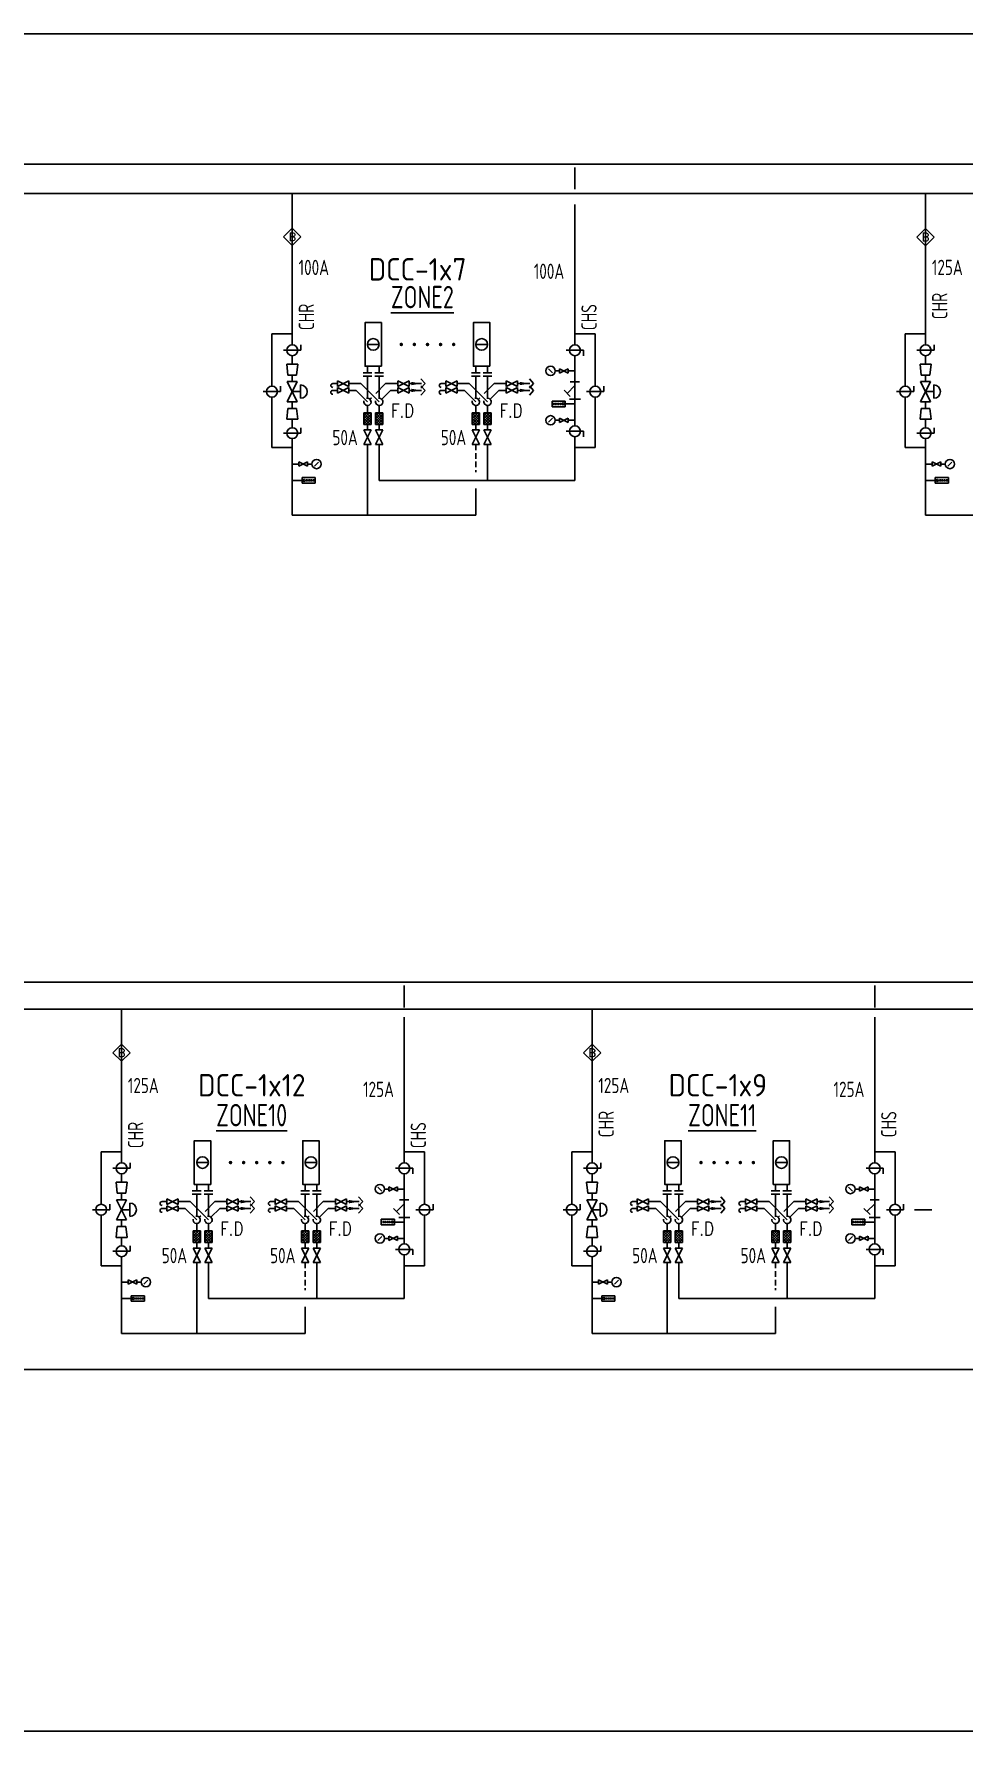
# Model space of a CAD drawing. Header units: millimetres. Extents: x 4929 to 7191, y -208 to 1486.
# Drawn here: x 5380.3 to 5587.8, y 722.6 to 1101.9 of the extents above; entities that cross this region are included whole.
import ezdxf
from ezdxf.enums import TextEntityAlignment as Align

# ---------------------------------------------------------------- set-up
doc = ezdxf.new("R2010")
doc.units = ezdxf.units.MM
doc.linetypes.add('HIDDEN', pattern=[9.525, 6.35, -3.175])
doc.linetypes.add('HIDDEN2', pattern=[0.1875, 0.125, -0.0625])
for name, color, linetype in [('0-CHR-中溫', 30, 'Continuous'), ('0-CHS-中溫', 3, 'Continuous'), ('A-DETL-01', 1, 'Continuous'), ('M-CEQPM-TEXT', 3, 'Continuous'), ('M-CPIPE-TEXT', 3, 'Continuous'), ('M-CPIPE-VAVE', 2, 'Continuous'), ('M-CWTR-PIPE', 130, 'Continuous'), ('M-HVAC-CMAH', 3, 'Continuous'), ('M-PIPE-CHWR20', 110, 'Continuous'), ('U-PCW-VALVE', 2, 'Continuous')]:
    doc.layers.add(name, color=color, linetype=linetype)
doc.styles.add('AA-TXT', font='isocp.shx', dxfattribs={"bigfont": 'chineset.shx'})
doc.styles.add('STDTEXT', font='simplex.shx', dxfattribs={"bigfont": 'china.shx'})

# ---------------------------------------------------------------- blocks, each defined once
blk = doc.blocks.new('DIM3')
blk.add_solid([(40, -6.7), (40, 6.7), (0, 0)])
blk = doc.blocks.new('DCC PIPE')
at = {"layer": 'U-PCW-VALVE'}
h = blk.add_hatch(dxfattribs=at)
h.set_pattern_fill('ANSI37', color=256, scale=2.66144, angle=90, style=0)
h.set_pattern_definition([(135, (188.80367, -130.49455), (-0.2352403, -0.2352403), []), (225, (188.80367, -130.49455), (0.2352403, -0.2352403), [])])
h.paths.add_polyline_path([(-0.67, 3.67), (-0.67, 5.8), (0.67, 5.8), (0.67, 3.67)])
h = blk.add_hatch(dxfattribs=at)
h.set_pattern_fill('ANSI37', color=256, scale=2.66144, angle=90, style=0)
h.set_pattern_definition([(135, (190.9487, -130.49455), (-0.2352403, -0.2352403), []), (225, (190.9487, -130.49455), (0.2352403, -0.2352403), [])])
h.paths.add_polyline_path([(1.48, 3.67), (1.48, 5.8), (2.81, 5.8), (2.81, 3.67)])
h = blk.add_hatch(dxfattribs=at)
h.set_pattern_fill('ANSI37', color=256, scale=2.66144, angle=90, style=0)
h.set_pattern_definition([(135, (208.65864, -130.49455), (-0.2352403, -0.2352403), []), (225, (208.65864, -130.49455), (0.2352403, -0.2352403), [])])
h.paths.add_polyline_path([(19.19, 3.67), (19.19, 5.8), (20.52, 5.8), (20.52, 3.67)])
h = blk.add_hatch(dxfattribs=at)
h.set_pattern_fill('ANSI37', color=256, scale=2.66144, angle=90, style=0)
h.set_pattern_definition([(135, (210.80367, -130.49455), (-0.2352403, -0.2352403), []), (225, (210.80367, -130.49455), (0.2352403, -0.2352403), [])])
h.paths.add_polyline_path([(21.33, 3.67), (21.33, 5.8), (22.67, 5.8), (22.67, 3.67)])
at = {"layer": '0-CHR-中溫', "ltscale": 1000}
for p, q in [((0, 12.53), (0, 8.51)), ((19.85, 12.53), (19.85, 8.51)), ((0, 7.18), (0, 5.8)), ((19.85, 7.18), (19.85, 5.8)), ((0, 3.67), (0, 2.67)), ((19.85, 3.67), (19.85, 2.67))]:
    blk.add_line(p, q, dxfattribs=at)
for centre in [(0, 7.84), (19.85, 7.84)]:
    blk.add_arc(centre, 0.667, 167.3219, 102.6781, dxfattribs=at)
at = {"layer": '0-CHS-中溫', "ltscale": 1000}
for p, q in [((2.15, 12.53), (2.15, 8.51)), ((22, 12.53), (22, 8.51)), ((2.15, 7.18), (2.15, 5.8)), ((22, 7.18), (22, 5.8)), ((2.15, 3.67), (2.15, 2.67)), ((22, 3.67), (22, 2.67))]:
    blk.add_line(p, q, dxfattribs=at)
for centre in [(2.15, 7.84), (22, 7.84)]:
    blk.add_arc(centre, 0.667, 167.3219, 102.6781, dxfattribs=at)
at = {"layer": 'M-CPIPE-VAVE'}
for p, q in [((-5.47, 11.18), (-6.35, 11.18)), ((-5.47, 9.92), (-6.35, 9.92)), ((-3.4, 11.7), (-5.47, 10.66)), ((-5.47, 11.7), (-3.4, 10.66)), ((-5.47, 11.7), (-5.47, 10.66)), ((-3.4, 10.44), (-5.47, 9.41)), ((-5.47, 10.44), (-3.4, 9.41)), ((-5.47, 10.44), (-5.47, 9.41)), ((-3.4, 10.66), (-3.4, 11.7)), ((-1.19, 11.18), (-3.4, 11.18)), ((-3.4, 9.41), (-3.4, 10.44)), ((-2.08, 9.92), (-3.4, 9.92)), ((0, 7.84), (-2.08, 9.92)), ((2.15, 7.84), (-1.19, 11.18)), ((1.53, 9.37), (3.34, 11.18)), ((2.62, 8.31), (4.23, 9.92)), ((3.34, 11.18), (5.55, 11.18)), ((4.23, 9.92), (5.55, 9.92)), ((5.55, 10.66), (5.55, 11.7)), ((7.62, 11.7), (5.55, 10.66)), ((5.55, 11.7), (7.62, 10.66)), ((5.55, 9.41), (5.55, 10.44)), ((7.62, 10.44), (5.55, 9.41)), ((5.55, 10.44), (7.62, 9.41)), ((7.62, 11.7), (7.62, 10.66)), ((9.89, 11.18), (7.62, 11.18)), ((7.62, 10.44), (7.62, 9.41)), ((9.89, 9.92), (7.62, 9.92)), ((9.81, 12.03), (10.58, 11.18)), ((9.81, 10.33), (10.58, 11.18)), ((9.81, 10.77), (10.58, 9.92)), ((9.81, 9.07), (10.58, 9.92)), ((14.38, 11.18), (13.5, 11.18)), ((14.38, 9.92), (13.5, 9.92)), ((16.45, 11.7), (14.38, 10.66)), ((14.38, 11.7), (16.45, 10.66)), ((14.38, 11.7), (14.38, 10.66)), ((16.45, 10.44), (14.38, 9.41)), ((14.38, 10.44), (16.45, 9.41)), ((14.38, 10.44), (14.38, 9.41)), ((16.45, 10.66), (16.45, 11.7)), ((18.66, 11.18), (16.45, 11.18)), ((16.45, 9.41), (16.45, 10.44)), ((17.77, 9.92), (16.45, 9.92)), ((19.85, 7.84), (17.77, 9.92)), ((22, 7.84), (18.66, 11.18)), ((21.38, 9.37), (23.19, 11.18)), ((22.47, 8.31), (24.08, 9.92)), ((23.19, 11.18), (25.4, 11.18)), ((24.08, 9.92), (25.4, 9.92)), ((25.4, 10.66), (25.4, 11.7)), ((27.47, 11.7), (25.4, 10.66)), ((25.4, 11.7), (27.47, 10.66)), ((25.4, 9.41), (25.4, 10.44)), ((27.47, 10.44), (25.4, 9.41)), ((25.4, 10.44), (27.47, 9.41)), ((27.47, 11.7), (27.47, 10.66)), ((29.74, 11.18), (27.47, 11.18)), ((27.47, 10.44), (27.47, 9.41)), ((29.74, 9.92), (27.47, 9.92)), ((29.67, 12.03), (30.44, 11.18)), ((29.67, 10.33), (30.44, 11.18)), ((29.67, 10.77), (30.44, 9.92)), ((29.67, 9.07), (30.44, 9.92)), ((0.47, 8.31), (0.74, 8.58)), ((20.33, 8.31), (20.59, 8.58))]:
    blk.add_line(p, q, dxfattribs=at)
for centre in [(-6.35, 10.83), (-6.35, 9.57), (13.5, 10.83), (13.5, 9.57)]:
    blk.add_arc(centre, 0.35, 90, 270, dxfattribs=at)
at = {"layer": 'M-CWTR-PIPE'}
for p, q in [((0.18, 18.35), (1.96, 18.35)), ((20.04, 18.35), (21.82, 18.35)), ((-0.8, 13.17), (0.8, 13.17)), ((0, 14.35), (0, 13.17)), ((2.95, 13.17), (1.35, 13.17)), ((2.15, 14.35), (2.15, 13.17)), ((19.05, 13.17), (20.65, 13.17)), ((19.85, 14.35), (19.85, 13.17)), ((22.8, 13.17), (21.2, 13.17)), ((22, 14.35), (22, 13.17))]:
    blk.add_line(p, q, dxfattribs=at)
for points in [[(2.57, 14.35), (2.57, 22.35), (-0.43, 22.35), (-0.43, 14.35)], [(22.43, 14.35), (22.43, 22.35), (19.43, 22.35), (19.43, 14.35)]]:
    blk.add_lwpolyline(points, close=True, dxfattribs=at)
for centre in [(1.07, 18.35), (20.93, 18.35)]:
    blk.add_circle(centre, 1.07, dxfattribs=at)
at = {"layer": 'M-HVAC-CMAH', "const_width": 0.32}
for points in [[(6.36, 18.34, 1), (6.04, 18.34, 1)], [(8.76, 18.34, 1), (8.44, 18.34, 1)], [(11.16, 18.34, 1), (10.84, 18.34, 1)], [(13.56, 18.34, 1), (13.24, 18.34, 1)], [(15.96, 18.34, 1), (15.64, 18.34, 1)]]:
    blk.add_lwpolyline(points, format="xyb", close=True, dxfattribs=at)
at = {"layer": 'U-PCW-VALVE'}
for p, q in [((-0.8, 12.53), (0.8, 12.53)), ((2.95, 12.53), (1.35, 12.53)), ((19.05, 12.53), (20.65, 12.53)), ((22.8, 12.53), (21.2, 12.53)), ((-0.67, 5.8), (0.67, 5.8)), ((-0.67, 3.67), (-0.67, 5.8)), ((0.67, 3.67), (-0.67, 3.67)), ((0.67, 5.8), (0.67, 3.67)), ((1.48, 5.8), (2.81, 5.8)), ((1.48, 3.67), (1.48, 5.8)), ((2.81, 3.67), (1.48, 3.67)), ((2.81, 5.8), (2.81, 3.67)), ((19.19, 5.8), (20.52, 5.8)), ((19.19, 3.67), (19.19, 5.8)), ((20.52, 3.67), (19.19, 3.67)), ((20.52, 5.8), (20.52, 3.67)), ((21.33, 5.8), (22.67, 5.8)), ((21.33, 3.67), (21.33, 5.8)), ((22.67, 3.67), (21.33, 3.67)), ((22.67, 5.8), (22.67, 3.67)), ((0.67, 2.67), (-0.67, 2.67)), ((-0.67, 0), (0.67, 2.67)), ((-0.67, 2.67), (0.67, 0)), ((-0.67, 0), (0.67, 0)), ((1.48, 2.67), (2.81, 2.67)), ((2.81, 2.67), (1.48, 0)), ((2.81, 0), (1.48, 2.67)), ((2.81, 0), (1.48, 0)), ((20.52, 2.67), (19.19, 2.67)), ((19.19, 2.67), (20.52, 0)), ((19.19, 0), (20.52, 2.67)), ((19.19, 0), (20.52, 0)), ((21.33, 2.67), (22.67, 2.67)), ((22.67, 0), (21.33, 2.67)), ((22.67, 2.67), (21.33, 0)), ((22.67, 0), (21.33, 0))]:
    blk.add_line(p, q, dxfattribs=at)
at = {"layer": 'M-CPIPE-VAVE', "linetype": 'HIDDEN2', "xscale": -0.04545454545450411, "yscale": 0.04545454545450411, "zscale": 0.045454545454545}
for p in [(9.89, 11.18), (9.89, 9.92), (29.74, 11.18), (29.74, 9.92)]:
    blk.add_blockref('DIM3', p, dxfattribs=at)

msp = doc.modelspace()

# ---------------------------------------------------------------- linework, layer by layer
at = {"layer": '0-CHR-中溫', "ltscale": 1000}
for p, q in [((5183.71, 1066.26), (6147.72, 1066.27)), ((5254.02, 1066.26), (6147.73, 1066.26)), ((5437.97, 1032.41), (5437.97, 1066.28)), ((5579.44, 1032.41), (5579.44, 1066.21)), ((5433.42, 1034.88), (5433.42, 1023.18)), ((5437.97, 1034.88), (5433.42, 1034.88)), ((5574.89, 1034.88), (5574.89, 1023.18)), ((5579.44, 1034.88), (5574.89, 1034.88)), ((5437.97, 1030), (5437.97, 1028.12)), ((5579.44, 1030), (5579.44, 1028.12)), ((5437.97, 1025.68), (5437.97, 1024.21)), ((5579.44, 1025.68), (5579.44, 1024.21)), ((5433.42, 1020.74), (5433.42, 1009.45)), ((5574.89, 1020.74), (5574.89, 1009.45)), ((5437.97, 1018.23), (5437.97, 1019.7)), ((5579.44, 1018.23), (5579.44, 1019.7)), ((5437.97, 1015.79), (5437.97, 1013.91)), ((5579.44, 1015.79), (5579.44, 1013.91)), ((5437.97, 1009.45), (5433.42, 1009.45)), ((5437.97, 1011.47), (5437.97, 994.33)), ((5454.75, 1010.14), (5454.75, 994.33)), ((5579.44, 1009.45), (5574.89, 1009.45)), ((5579.44, 1011.47), (5579.44, 994.33)), ((5478.96, 1000.3), (5478.96, 994.33)), ((5437.97, 994.33), (5454.75, 994.33)), ((5478.96, 994.33), (5454.75, 994.33)), ((5579.44, 994.33), (5596.22, 994.33)), ((5086.07, 883.92), (6071.34, 883.91)), ((5399.83, 849.57), (5399.83, 883.91)), ((5504.93, 849.57), (5504.93, 883.92)), ((5395.28, 852.04), (5395.28, 840.34)), ((5399.83, 852.04), (5395.28, 852.04)), ((5500.39, 852.04), (5500.39, 840.34)), ((5504.93, 852.04), (5500.39, 852.04)), ((5399.83, 847.17), (5399.83, 845.28)), ((5504.93, 847.17), (5504.93, 845.28)), ((5399.83, 842.84), (5399.83, 841.37)), ((5504.93, 842.84), (5504.93, 841.37)), ((5395.28, 837.9), (5395.28, 826.61)), ((5399.83, 835.39), (5399.83, 836.86)), ((5500.39, 837.9), (5500.39, 826.61)), ((5504.93, 835.39), (5504.93, 836.86)), ((5399.83, 832.95), (5399.83, 831.07)), ((5504.93, 832.95), (5504.93, 831.07)), ((5399.83, 828.63), (5399.83, 811.49)), ((5416.61, 827.3), (5416.61, 811.49)), ((5504.93, 828.63), (5504.93, 811.49)), ((5521.71, 827.3), (5521.71, 811.49)), ((5399.83, 826.61), (5395.28, 826.61)), ((5504.93, 826.61), (5500.39, 826.61)), ((5440.83, 817.46), (5440.83, 811.49)), ((5545.93, 817.46), (5545.93, 811.49)), ((5399.83, 811.49), (5416.61, 811.49)), ((5440.83, 811.49), (5416.61, 811.49)), ((5504.93, 811.49), (5521.71, 811.49)), ((5545.93, 811.49), (5521.71, 811.49))]:
    msp.add_line(p, q, dxfattribs=at)
at = {"layer": '0-CHR-中溫'}
for p, q in [((5436.04, 1056.57), (5437.97, 1058.49)), ((5437.97, 1058.49), (5439.89, 1056.57)), ((5577.51, 1056.51), (5579.44, 1058.44)), ((5579.44, 1058.44), (5581.36, 1056.51)), ((5436.04, 1056.57), (5437.97, 1054.64)), ((5439.89, 1056.57), (5437.97, 1054.64)), ((5577.51, 1056.51), (5579.44, 1054.59)), ((5581.36, 1056.51), (5579.44, 1054.59)), ((5397.91, 874.22), (5399.83, 876.15)), ((5397.91, 874.22), (5399.83, 872.3)), ((5399.83, 876.15), (5401.76, 874.22)), ((5401.76, 874.22), (5399.83, 872.3)), ((5503.01, 874.22), (5504.93, 876.15)), ((5503.01, 874.22), (5504.93, 872.3)), ((5504.93, 876.15), (5506.86, 874.22)), ((5506.86, 874.22), (5504.93, 872.3))]:
    msp.add_line(p, q, dxfattribs=at)
at = {"layer": '0-CHS-中溫', "ltscale": 1000}
for p, q in [((5174.11, 1072.8), (6210.85, 1072.8)), ((5501.1, 1072.08), (5501.1, 1067.2)), ((5501.1, 1032.44), (5501.1, 1063.81)), ((5501.1, 1034.88), (5505.65, 1034.88)), ((5505.65, 1023.18), (5505.65, 1034.88)), ((5501.1, 1014.33), (5501.1, 1030)), ((5505.65, 1009.45), (5505.65, 1020.74)), ((5457.36, 1010.14), (5457.36, 1002.13)), ((5481.58, 1010.14), (5481.58, 1002.13)), ((5501.1, 1002.13), (5501.1, 1011.89)), ((5501.1, 1009.45), (5505.65, 1009.45)), ((5481.58, 1002.13), (5457.36, 1002.13)), ((5481.58, 1002.13), (5501.1, 1002.13)), ((5086.07, 889.97), (6134.47, 889.97)), ((5462.97, 889.24), (5462.97, 884.36)), ((5568.07, 889.24), (5568.07, 884.36)), ((5462.97, 849.6), (5462.97, 882.18)), ((5568.07, 849.6), (5568.07, 882.19)), ((5462.97, 852.04), (5467.51, 852.04)), ((5467.51, 840.34), (5467.51, 852.04)), ((5568.07, 852.04), (5572.62, 852.04)), ((5572.62, 840.34), (5572.62, 852.04)), ((5462.97, 831.49), (5462.97, 847.17)), ((5568.07, 831.49), (5568.07, 847.17)), ((5467.51, 826.61), (5467.51, 837.9)), ((5572.62, 826.61), (5572.62, 837.9)), ((5419.23, 827.3), (5419.23, 819.29)), ((5443.44, 827.3), (5443.44, 819.29)), ((5462.97, 819.29), (5462.97, 829.05)), ((5524.33, 827.3), (5524.33, 819.29)), ((5548.55, 827.3), (5548.55, 819.29)), ((5568.07, 819.29), (5568.07, 829.05)), ((5462.97, 826.61), (5467.51, 826.61)), ((5568.07, 826.61), (5572.62, 826.61)), ((5443.44, 819.29), (5419.23, 819.29)), ((5443.44, 819.29), (5462.97, 819.29)), ((5548.55, 819.29), (5524.33, 819.29)), ((5548.55, 819.29), (5568.07, 819.29))]:
    msp.add_line(p, q, dxfattribs=at)
at = {"layer": 'A-DETL-01', "linetype": 'Continuous'}
for p, q in [((6522.53, 1101.91), (5256.29, 1101.91)), ((6521.33, 803.41), (5253.33, 803.41)), ((6521, 722.61), (5253.33, 722.61))]:
    msp.add_line(p, q, dxfattribs=at)
at = {"layer": 'M-PIPE-CHWR20', "ltscale": 0.1}
for p, q in [((5436.99, 1025.68), (5436.74, 1028.12)), ((5436.74, 1028.12), (5439.19, 1028.12)), ((5438.94, 1025.68), (5439.19, 1028.12)), ((5578.46, 1025.68), (5578.21, 1028.12)), ((5578.21, 1028.12), (5580.66, 1028.12)), ((5580.41, 1025.68), (5580.66, 1028.12)), ((5438.94, 1025.68), (5436.99, 1025.68)), ((5580.41, 1025.68), (5578.46, 1025.68)), ((5436.99, 1018.23), (5436.74, 1015.79)), ((5438.94, 1018.23), (5436.99, 1018.23)), ((5438.94, 1018.23), (5439.19, 1015.79)), ((5578.46, 1018.23), (5578.21, 1015.79)), ((5580.41, 1018.23), (5578.46, 1018.23)), ((5580.41, 1018.23), (5580.66, 1015.79)), ((5436.74, 1015.79), (5439.19, 1015.79)), ((5578.21, 1015.79), (5580.66, 1015.79)), ((5398.85, 842.84), (5398.61, 845.28)), ((5398.61, 845.28), (5401.05, 845.28)), ((5400.81, 842.84), (5398.85, 842.84)), ((5400.81, 842.84), (5401.05, 845.28)), ((5503.96, 842.84), (5503.71, 845.28)), ((5503.71, 845.28), (5506.15, 845.28)), ((5505.91, 842.84), (5503.96, 842.84)), ((5505.91, 842.84), (5506.15, 845.28)), ((5398.85, 835.39), (5398.61, 832.95)), ((5400.81, 835.39), (5398.85, 835.39)), ((5400.81, 835.39), (5401.05, 832.95)), ((5503.96, 835.39), (5503.71, 832.95)), ((5505.91, 835.39), (5503.96, 835.39)), ((5505.91, 835.39), (5506.15, 832.95)), ((5398.61, 832.95), (5401.05, 832.95)), ((5503.71, 832.95), (5506.15, 832.95))]:
    msp.add_line(p, q, dxfattribs=at)
at = {"layer": 'M-PIPE-CHWR20', "linetype": 'HIDDEN', "ltscale": 0.2}
for p, q in [((5478.96, 1010.14), (5478.96, 1003.96)), ((5440.83, 827.3), (5440.83, 821.12)), ((5545.93, 827.3), (5545.93, 821.12))]:
    msp.add_line(p, q, dxfattribs=at)
at = {"layer": 'U-PCW-VALVE'}
for p, q in [((5439.89, 1031.22), (5439.89, 1032.45)), ((5581.36, 1031.22), (5581.36, 1032.45)), ((5436.04, 1031.22), (5439.89, 1031.22)), ((5499.17, 1031.22), (5503.03, 1031.22)), ((5503.03, 1031.22), (5503.03, 1030)), ((5577.51, 1031.22), (5581.36, 1031.22)), ((5436.84, 1024.21), (5439.09, 1024.21)), ((5436.84, 1019.7), (5439.09, 1024.21)), ((5436.84, 1024.21), (5439.09, 1019.7)), ((5496.12, 1026.14), (5495.22, 1027.04)), ((5496.71, 1026.59), (5497.68, 1026.59)), ((5497.68, 1027.08), (5497.68, 1026.1)), ((5499.63, 1026.1), (5497.68, 1027.08)), ((5497.68, 1026.1), (5499.63, 1027.08)), ((5499.63, 1026.1), (5499.63, 1027.08)), ((5499.63, 1026.59), (5501.1, 1026.59)), ((5500.08, 1024.15), (5502.12, 1024.15)), ((5578.31, 1024.21), (5580.57, 1024.21)), ((5578.31, 1019.7), (5580.57, 1024.21)), ((5578.31, 1024.21), (5580.57, 1019.7)), ((5431.49, 1021.96), (5435.35, 1021.96)), ((5435.35, 1021.96), (5435.35, 1023.18)), ((5439.81, 1021.96), (5437.97, 1021.96)), ((5439.81, 1023.45), (5439.81, 1020.5)), ((5498.68, 1022.27), (5500.06, 1020.89)), ((5498.68, 1022.27), (5500.06, 1020.89)), ((5501.1, 1023.31), (5499.37, 1021.58)), ((5503.72, 1021.96), (5507.58, 1021.96)), ((5507.58, 1021.96), (5507.58, 1023.18)), ((5572.96, 1021.96), (5576.82, 1021.96)), ((5576.82, 1021.96), (5576.82, 1023.18)), ((5581.28, 1021.96), (5579.44, 1021.96)), ((5581.28, 1023.45), (5581.28, 1020.5)), ((5439.09, 1019.7), (5436.84, 1019.7)), ((5495.99, 1018.6), (5495.99, 1019.83)), ((5495.99, 1018.6), (5495.99, 1019.83)), ((5495.99, 1019.83), (5498.93, 1019.83)), ((5495.99, 1019.83), (5498.93, 1019.83)), ((5495.99, 1018.6), (5498.93, 1018.6)), ((5495.99, 1018.6), (5498.93, 1018.6)), ((5496.24, 1019.21), (5498.26, 1019.21)), ((5496.24, 1019.21), (5498.26, 1019.21)), ((5496.38, 1018.97), (5496.38, 1019.46)), ((5496.38, 1018.97), (5496.38, 1019.46)), ((5496.87, 1018.97), (5496.87, 1019.46)), ((5496.87, 1018.97), (5496.87, 1019.46)), ((5497.36, 1018.97), (5497.36, 1019.46)), ((5497.36, 1018.97), (5497.36, 1019.46)), ((5497.85, 1018.97), (5497.85, 1019.46)), ((5497.85, 1018.97), (5497.85, 1019.46)), ((5498.93, 1018.6), (5498.93, 1019.83)), ((5498.93, 1018.6), (5498.93, 1019.83)), ((5498.93, 1019.21), (5501.1, 1019.21)), ((5498.93, 1019.21), (5501.1, 1019.21)), ((5499.88, 1020.25), (5502.32, 1020.25)), ((5500.08, 1020.25), (5502.12, 1020.25)), ((5580.57, 1019.7), (5578.31, 1019.7)), ((5439.89, 1012.69), (5439.89, 1013.91)), ((5496.12, 1016), (5495.22, 1015.11)), ((5496.71, 1015.56), (5497.68, 1015.56)), ((5497.68, 1015.07), (5497.68, 1016.04)), ((5499.63, 1016.04), (5497.68, 1015.07)), ((5497.68, 1016.04), (5499.63, 1015.07)), ((5499.17, 1013.11), (5503.03, 1013.11)), ((5499.63, 1016.04), (5499.63, 1015.07)), ((5499.63, 1015.56), (5501.1, 1015.56)), ((5503.03, 1013.11), (5503.03, 1011.88)), ((5581.36, 1012.69), (5581.36, 1013.91)), ((5436.04, 1012.69), (5439.89, 1012.69)), ((5577.51, 1012.69), (5581.36, 1012.69)), ((5439.43, 1005.79), (5437.97, 1005.79)), ((5439.43, 1005.3), (5439.43, 1006.28)), ((5439.43, 1005.3), (5441.38, 1006.28)), ((5441.38, 1005.3), (5439.43, 1006.28)), ((5441.38, 1006.28), (5441.38, 1005.3)), ((5442.36, 1005.79), (5441.38, 1005.79)), ((5442.95, 1005.34), (5443.85, 1006.24)), ((5580.9, 1005.79), (5579.44, 1005.79)), ((5580.9, 1005.3), (5580.9, 1006.28)), ((5580.9, 1005.3), (5582.86, 1006.28)), ((5582.86, 1005.3), (5580.9, 1006.28)), ((5582.86, 1006.28), (5582.86, 1005.3)), ((5583.83, 1005.79), (5582.86, 1005.79)), ((5584.42, 1005.34), (5585.32, 1006.24)), ((5440.14, 1002.13), (5437.97, 1002.13)), ((5440.14, 1002.13), (5437.97, 1002.13)), ((5440.14, 1002.74), (5440.14, 1001.52)), ((5440.14, 1002.74), (5440.14, 1001.52)), ((5443.08, 1002.74), (5440.14, 1002.74)), ((5443.08, 1002.74), (5440.14, 1002.74)), ((5443.08, 1001.52), (5440.14, 1001.52)), ((5443.08, 1001.52), (5440.14, 1001.52)), ((5442.83, 1002.13), (5440.81, 1002.13)), ((5442.83, 1002.13), (5440.81, 1002.13)), ((5441.22, 1002.38), (5441.22, 1001.89)), ((5441.22, 1002.38), (5441.22, 1001.89)), ((5441.71, 1002.38), (5441.71, 1001.89)), ((5441.71, 1002.38), (5441.71, 1001.89)), ((5442.2, 1002.38), (5442.2, 1001.89)), ((5442.2, 1002.38), (5442.2, 1001.89)), ((5442.69, 1002.38), (5442.69, 1001.89)), ((5442.69, 1002.38), (5442.69, 1001.89)), ((5443.08, 1002.74), (5443.08, 1001.52)), ((5443.08, 1002.74), (5443.08, 1001.52)), ((5581.61, 1002.13), (5579.44, 1002.13)), ((5581.61, 1002.13), (5579.44, 1002.13)), ((5581.61, 1002.74), (5581.61, 1001.52)), ((5581.61, 1002.74), (5581.61, 1001.52)), ((5584.55, 1002.74), (5581.61, 1002.74)), ((5584.55, 1002.74), (5581.61, 1002.74)), ((5584.55, 1001.52), (5581.61, 1001.52)), ((5584.55, 1001.52), (5581.61, 1001.52)), ((5584.3, 1002.13), (5582.28, 1002.13)), ((5584.3, 1002.13), (5582.28, 1002.13)), ((5582.69, 1002.38), (5582.69, 1001.89)), ((5582.69, 1002.38), (5582.69, 1001.89)), ((5583.18, 1002.38), (5583.18, 1001.89)), ((5583.18, 1002.38), (5583.18, 1001.89)), ((5583.67, 1002.38), (5583.67, 1001.89)), ((5583.67, 1002.38), (5583.67, 1001.89)), ((5584.16, 1002.38), (5584.16, 1001.89)), ((5584.16, 1002.38), (5584.16, 1001.89)), ((5584.55, 1002.74), (5584.55, 1001.52)), ((5584.55, 1002.74), (5584.55, 1001.52)), ((5397.9, 848.38), (5401.76, 848.38)), ((5401.76, 848.38), (5401.76, 849.61)), ((5461.04, 848.38), (5464.89, 848.38)), ((5464.89, 848.38), (5464.89, 847.16)), ((5503.01, 848.38), (5506.86, 848.38)), ((5506.86, 848.38), (5506.86, 849.61)), ((5566.14, 848.38), (5570, 848.38)), ((5570, 848.38), (5570, 847.16)), ((5457.98, 843.3), (5457.08, 844.2)), ((5458.57, 843.75), (5459.55, 843.75)), ((5459.55, 844.24), (5459.55, 843.26)), ((5461.5, 843.26), (5459.55, 844.24)), ((5459.55, 843.26), (5461.5, 844.24)), ((5461.5, 843.26), (5461.5, 844.24)), ((5461.5, 843.75), (5462.97, 843.75)), ((5563.08, 843.3), (5562.19, 844.2)), ((5563.67, 843.75), (5564.65, 843.75)), ((5564.65, 844.24), (5564.65, 843.26)), ((5566.6, 843.26), (5564.65, 844.24)), ((5564.65, 843.26), (5566.6, 844.24)), ((5566.6, 843.26), (5566.6, 844.24)), ((5566.6, 843.75), (5568.07, 843.75)), ((5393.36, 839.12), (5397.21, 839.12)), ((5397.21, 839.12), (5397.21, 840.34)), ((5398.7, 841.37), (5400.96, 841.37)), ((5398.7, 836.86), (5400.96, 841.37)), ((5398.7, 841.37), (5400.96, 836.86)), ((5401.68, 839.12), (5399.83, 839.12)), ((5401.68, 840.62), (5401.68, 837.66)), ((5460.55, 839.43), (5461.93, 838.05)), ((5460.55, 839.43), (5461.93, 838.05)), ((5462.97, 840.47), (5461.24, 838.74)), ((5461.95, 841.31), (5463.99, 841.31)), ((5465.59, 839.12), (5469.44, 839.12)), ((5469.44, 839.12), (5469.44, 840.34)), ((5498.46, 839.12), (5502.31, 839.12)), ((5502.31, 839.12), (5502.31, 840.34)), ((5503.8, 841.37), (5506.06, 841.37)), ((5503.8, 836.86), (5506.06, 841.37)), ((5503.8, 841.37), (5506.06, 836.86)), ((5506.78, 839.12), (5504.93, 839.12)), ((5506.78, 840.62), (5506.78, 837.66)), ((5565.65, 839.43), (5567.03, 838.05)), ((5565.65, 839.43), (5567.03, 838.05)), ((5568.07, 840.47), (5566.34, 838.74)), ((5567.05, 841.31), (5569.09, 841.31)), ((5570.69, 839.12), (5574.54, 839.12)), ((5574.54, 839.12), (5574.54, 840.34)), ((5576.96, 839.12), (5580.82, 839.12)), ((5400.96, 836.86), (5398.7, 836.86)), ((5457.85, 835.76), (5457.85, 836.99)), ((5457.85, 835.76), (5457.85, 836.99)), ((5457.85, 836.99), (5460.79, 836.99)), ((5457.85, 836.99), (5460.79, 836.99)), ((5457.85, 835.76), (5460.79, 835.76)), ((5457.85, 835.76), (5460.79, 835.76)), ((5458.11, 836.38), (5460.13, 836.38)), ((5458.11, 836.38), (5460.13, 836.38)), ((5458.25, 836.13), (5458.25, 836.62)), ((5458.25, 836.13), (5458.25, 836.62)), ((5458.74, 836.13), (5458.74, 836.62)), ((5458.74, 836.13), (5458.74, 836.62)), ((5459.23, 836.13), (5459.23, 836.62)), ((5459.23, 836.13), (5459.23, 836.62)), ((5459.72, 836.13), (5459.72, 836.62)), ((5459.72, 836.13), (5459.72, 836.62)), ((5460.79, 835.76), (5460.79, 836.99)), ((5460.79, 835.76), (5460.79, 836.99)), ((5460.79, 836.38), (5462.97, 836.38)), ((5460.79, 836.38), (5462.97, 836.38)), ((5461.75, 837.41), (5464.19, 837.41)), ((5461.95, 837.41), (5463.99, 837.41)), ((5506.06, 836.86), (5503.8, 836.86)), ((5562.95, 835.76), (5562.95, 836.99)), ((5562.95, 835.76), (5562.95, 836.99)), ((5562.95, 836.99), (5565.89, 836.99)), ((5562.95, 836.99), (5565.89, 836.99)), ((5562.95, 835.76), (5565.89, 835.76)), ((5562.95, 835.76), (5565.89, 835.76)), ((5563.21, 836.38), (5565.23, 836.38)), ((5563.21, 836.38), (5565.23, 836.38)), ((5563.35, 836.13), (5563.35, 836.62)), ((5563.35, 836.13), (5563.35, 836.62)), ((5563.84, 836.13), (5563.84, 836.62)), ((5563.84, 836.13), (5563.84, 836.62)), ((5564.33, 836.13), (5564.33, 836.62)), ((5564.33, 836.13), (5564.33, 836.62)), ((5564.82, 836.13), (5564.82, 836.62)), ((5564.82, 836.13), (5564.82, 836.62)), ((5565.89, 835.76), (5565.89, 836.99)), ((5565.89, 835.76), (5565.89, 836.99)), ((5565.89, 836.38), (5568.07, 836.38)), ((5565.89, 836.38), (5568.07, 836.38)), ((5566.85, 837.41), (5569.29, 837.41)), ((5567.05, 837.41), (5569.09, 837.41)), ((5401.76, 829.85), (5401.76, 831.07)), ((5457.98, 833.16), (5457.08, 832.27)), ((5458.57, 832.72), (5459.55, 832.72)), ((5459.55, 832.23), (5459.55, 833.2)), ((5461.5, 833.2), (5459.55, 832.23)), ((5459.55, 833.2), (5461.5, 832.23)), ((5461.5, 833.2), (5461.5, 832.23)), ((5461.5, 832.72), (5462.97, 832.72)), ((5506.86, 829.85), (5506.86, 831.07)), ((5563.08, 833.16), (5562.19, 832.27)), ((5563.67, 832.72), (5564.65, 832.72)), ((5564.65, 832.23), (5564.65, 833.2)), ((5566.6, 833.2), (5564.65, 832.23)), ((5564.65, 833.2), (5566.6, 832.23)), ((5566.6, 833.2), (5566.6, 832.23)), ((5566.6, 832.72), (5568.07, 832.72)), ((5397.9, 829.85), (5401.76, 829.85)), ((5461.04, 830.27), (5464.89, 830.27)), ((5464.89, 830.27), (5464.89, 829.05)), ((5503.01, 829.85), (5506.86, 829.85)), ((5566.14, 830.27), (5570, 830.27)), ((5570, 830.27), (5570, 829.05)), ((5401.3, 822.46), (5401.3, 823.44)), ((5401.3, 822.46), (5403.25, 823.44)), ((5403.25, 822.46), (5401.3, 823.44)), ((5403.25, 823.44), (5403.25, 822.46)), ((5404.82, 822.5), (5405.71, 823.4)), ((5506.4, 822.46), (5506.4, 823.44)), ((5506.4, 822.46), (5508.35, 823.44)), ((5508.35, 822.46), (5506.4, 823.44)), ((5508.35, 823.44), (5508.35, 822.46)), ((5509.92, 822.5), (5510.82, 823.4)), ((5401.3, 822.95), (5399.83, 822.95)), ((5402.01, 819.29), (5399.83, 819.29)), ((5402.01, 819.29), (5399.83, 819.29)), ((5402.01, 819.9), (5402.01, 818.68)), ((5402.01, 819.9), (5402.01, 818.68)), ((5404.95, 819.9), (5402.01, 819.9)), ((5404.95, 819.9), (5402.01, 819.9)), ((5404.69, 819.29), (5402.67, 819.29)), ((5404.69, 819.29), (5402.67, 819.29)), ((5403.08, 819.54), (5403.08, 819.05)), ((5403.08, 819.54), (5403.08, 819.05)), ((5404.23, 822.95), (5403.25, 822.95)), ((5403.57, 819.54), (5403.57, 819.05)), ((5403.57, 819.54), (5403.57, 819.05)), ((5404.06, 819.54), (5404.06, 819.05)), ((5404.06, 819.54), (5404.06, 819.05)), ((5404.55, 819.54), (5404.55, 819.05)), ((5404.55, 819.54), (5404.55, 819.05)), ((5404.95, 819.9), (5404.95, 818.68)), ((5404.95, 819.9), (5404.95, 818.68)), ((5506.4, 822.95), (5504.93, 822.95)), ((5507.11, 819.29), (5504.93, 819.29)), ((5507.11, 819.29), (5504.93, 819.29)), ((5507.11, 819.9), (5507.11, 818.68)), ((5507.11, 819.9), (5507.11, 818.68)), ((5510.05, 819.9), (5507.11, 819.9)), ((5510.05, 819.9), (5507.11, 819.9)), ((5509.8, 819.29), (5507.77, 819.29)), ((5509.8, 819.29), (5507.77, 819.29)), ((5508.18, 819.54), (5508.18, 819.05)), ((5508.18, 819.54), (5508.18, 819.05)), ((5509.33, 822.95), (5508.35, 822.95)), ((5508.67, 819.54), (5508.67, 819.05)), ((5508.67, 819.54), (5508.67, 819.05)), ((5509.16, 819.54), (5509.16, 819.05)), ((5509.16, 819.54), (5509.16, 819.05)), ((5509.65, 819.54), (5509.65, 819.05)), ((5509.65, 819.54), (5509.65, 819.05)), ((5510.05, 819.9), (5510.05, 818.68)), ((5510.05, 819.9), (5510.05, 818.68)), ((5404.95, 818.68), (5402.01, 818.68)), ((5404.95, 818.68), (5402.01, 818.68)), ((5510.05, 818.68), (5507.11, 818.68)), ((5510.05, 818.68), (5507.11, 818.68))]:
    msp.add_line(p, q, dxfattribs=at)
for centre, radius in [((5437.97, 1031.22), 1.22), ((5501.1, 1031.22), 1.22), ((5579.44, 1031.22), 1.22), ((5495.67, 1026.59), 1.04), ((5433.42, 1021.96), 1.22), ((5505.65, 1021.96), 1.22), ((5574.89, 1021.96), 1.22), ((5495.67, 1015.56), 1.04), ((5498.48, 1019.21), 0.218), ((5498.48, 1019.21), 0.218), ((5437.97, 1012.69), 1.22), ((5501.1, 1013.11), 1.22), ((5579.44, 1012.69), 1.22), ((5443.4, 1005.79), 1.04), ((5584.87, 1005.79), 1.04), ((5440.59, 1002.13), 0.218), ((5440.59, 1002.13), 0.218), ((5582.06, 1002.13), 0.218), ((5582.06, 1002.13), 0.218), ((5399.83, 848.38), 1.22), ((5462.97, 848.38), 1.22), ((5504.93, 848.38), 1.22), ((5568.07, 848.38), 1.22), ((5457.53, 843.75), 1.04), ((5562.64, 843.75), 1.04), ((5395.28, 839.12), 1.22), ((5467.51, 839.12), 1.22), ((5500.39, 839.12), 1.22), ((5572.62, 839.12), 1.22), ((5460.34, 836.38), 0.218), ((5460.34, 836.38), 0.218), ((5565.45, 836.38), 0.218), ((5565.45, 836.38), 0.218), ((5399.83, 829.85), 1.22), ((5457.53, 832.72), 1.04), ((5462.97, 830.27), 1.22), ((5504.93, 829.85), 1.22), ((5562.64, 832.72), 1.04), ((5568.07, 830.27), 1.22), ((5405.26, 822.95), 1.04), ((5510.37, 822.95), 1.04), ((5402.45, 819.29), 0.218), ((5402.45, 819.29), 0.218), ((5507.56, 819.29), 0.218), ((5507.56, 819.29), 0.218)]:
    msp.add_circle(centre, radius, dxfattribs=at)
for centre in [(5439.81, 1021.97), (5581.28, 1021.97), (5401.68, 839.13), (5506.78, 839.13)]:
    msp.add_arc(centre, 1.49, 270, 90, dxfattribs=at)

# ---------------------------------------------------------------- block references
at = {"layer": '0-CHS-中溫', "ltscale": 1000, "xscale": 1.21957353685237, "yscale": 1.21957353685237, "zscale": 1.21957353685237}
for p in [(5454.75, 1010.14), (5416.61, 827.3), (5521.71, 827.3)]:
    msp.add_blockref('DCC PIPE', p, dxfattribs=at)

# ---------------------------------------------------------------- texts
at = {"layer": '0-CHR-中溫', "style": 'STDTEXT'}
for p in [(5437.97, 1056.57), (5579.44, 1056.51), (5399.83, 874.22), (5504.93, 874.22)]:
    msp.add_text('B', height=1.83, dxfattribs=at).set_placement(p, align=Align.MIDDLE)
at = {"layer": '0-CHR-中溫', "style": 'AA-TXT', "width": 0.8}
for s, p in [('100A', (5439.38, 1048.02)), ('125A', (5580.85, 1048.02)), ('125A', (5401.24, 865.18)), ('125A', (5506.34, 865.18))]:
    msp.add_text(s, height=3.415, dxfattribs=at).set_placement(p)
at = {"layer": '0-CHR-中溫', "ltscale": 1000, "style": 'AA-TXT', "width": 0.8}
for p in [(5582.59, 1038.14), (5441.12, 1035.7), (5508.09, 855.3), (5402.98, 852.86)]:
    msp.add_text('CHR', height=3.415, rotation=90, dxfattribs=at).set_placement(p, align=Align.MIDDLE_LEFT)
at = {"layer": 'M-CEQPM-TEXT', "style": 'AA-TXT', "width": 0.8}
for s, p in [('%%UZONE2', (5467.03, 1043.11)), ('%%UZONE10', (5428.9, 860.27)), ('%%UZONE11', (5534, 860.27))]:
    msp.add_text(s, height=5, dxfattribs=at).set_placement(p, align=Align.MIDDLE)
at = {"layer": 'M-CEQPM-TEXT', "char_height": 5, "attachment_point": 1, "style": 'AA-TXT'}
for s, insert in [('DCC-1x7', (5455.06, 1051.8)), ('DCC-1x12', (5416.93, 869.45)), ('DCC-1x9', (5522.03, 869.46))]:
    msp.add_mtext_dynamic_manual_height_columns(s, width=22.7734, gutter_width=12.5, heights=[0], dxfattribs=dict(at, insert=insert))
at = {"layer": 'M-CPIPE-TEXT', "width": 0.8}
for s, height, style, p in [('100A', 3.415, 'AA-TXT', (5491.92, 1047.16)), ('F.D', 3.049, 'STDTEXT', (5460.03, 1016.2)), ('F.D', 3.049, 'STDTEXT', (5484.25, 1016.2)), ('50A', 3.415, 'AA-TXT', (5446.93, 1010)), ('50A', 3.415, 'AA-TXT', (5471.15, 1010)), ('125A', 3.415, 'AA-TXT', (5453.78, 864.32)), ('125A', 3.415, 'AA-TXT', (5558.88, 864.32)), ('F.D', 3.049, 'STDTEXT', (5421.9, 833.36)), ('F.D', 3.049, 'STDTEXT', (5446.11, 833.36)), ('F.D', 3.049, 'STDTEXT', (5527, 833.36)), ('F.D', 3.049, 'STDTEXT', (5551.21, 833.36)), ('50A', 3.415, 'AA-TXT', (5408.8, 827.17)), ('50A', 3.415, 'AA-TXT', (5433.01, 827.17)), ('50A', 3.415, 'AA-TXT', (5513.9, 827.17)), ('50A', 3.415, 'AA-TXT', (5538.12, 827.17))]:
    msp.add_text(s, height=height, dxfattribs=dict(at, style=style)).set_placement(p)
at = {"layer": 'M-CPIPE-TEXT', "style": 'AA-TXT', "width": 0.8}
for p in [(5504.25, 1035.7), (5466.12, 852.86), (5571.22, 855.3)]:
    msp.add_text('CHS', height=3.415, rotation=90, dxfattribs=at).set_placement(p, align=Align.MIDDLE_LEFT)

doc.saveas('drawing.dxf')
